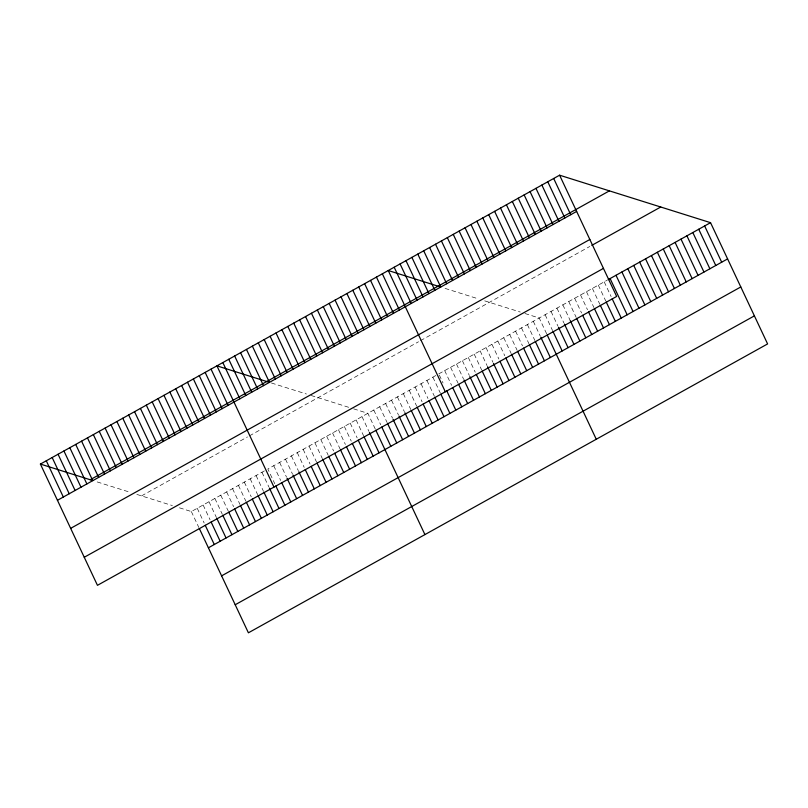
<?xml version="1.0" encoding="UTF-8"?>
<svg xmlns="http://www.w3.org/2000/svg" width="808" height="808" viewBox="0 0 808 808"><rect width="100%" height="100%" fill="white"/><g stroke="black" fill="none" stroke-linecap="round" stroke-linejoin="round"><path stroke-width="0.61" stroke-dasharray="4.04 3.03" d="M141.531 495.89L247.45 436.956M249.409 435.865L418.494 341.784M420.463 340.683L589.83 246.45M179.487 507.828L191.344 511.555L264.903 470.63M435.815 375.528L267.842 468.994L274.771 483.709M438.774 373.892L607.151 280.204M445.067 288.395L477.73 298.667M484.729 300.869L520.231 312.039M524.978 313.524L539.209 318.009L546.673 333.856M271.407 382.992L306.394 394.001M311.06 395.466L348.894 407.363M353.641 408.858L367.872 413.332L375.336 429.189M97.213 481.942L129.876 492.213M136.865 494.415L172.377 505.586M604.192 281.851L611.121 296.566M598.294 285.133L605.748 300.99M592.385 288.416L599.839 304.273M586.477 291.708L593.93 307.555M580.568 294.991L587.487 309.716M574.66 298.283L581.588 312.999M568.751 301.566L576.205 317.423M562.843 304.858L570.297 320.705M556.934 308.141L563.863 322.867M551.026 311.434L557.954 326.149M545.117 314.716L552.571 330.573M533.3 321.291L540.229 336.017M527.392 324.584L534.856 340.431M521.483 327.866L528.947 343.723M515.575 331.159L522.503 345.875M509.666 334.441L517.13 350.298M503.758 337.734L511.222 353.581M497.849 341.016L504.778 355.732M491.941 344.299L498.869 359.025M486.032 347.591L492.961 362.307M480.124 350.874L487.052 365.6M474.215 354.167L481.679 370.014M468.307 357.449L475.235 372.175M462.408 360.742L469.327 375.457M456.5 364.024L463.418 378.75M450.591 367.317L458.045 383.164M444.683 370.599L451.601 385.325M439.299 375.023L443.036 382.952M432.866 377.174L440.32 393.031M426.957 380.467L434.411 396.314M421.049 383.75L427.977 398.475M415.14 387.042L422.069 401.758M409.232 390.325L416.686 406.182M403.323 393.617L410.787 409.464M397.415 396.9L404.343 411.615M391.506 400.182L398.435 414.908M385.598 403.475L392.526 418.191M379.689 406.757L387.153 422.614M373.781 410.05L380.709 424.766M361.994 416.615L368.913 431.331M356.106 419.887L363.57 435.734M350.218 423.16L357.146 437.875M344.339 426.432L351.268 441.148M338.451 429.704L345.38 444.43M332.573 432.977L340.027 448.834M326.685 436.249L333.613 450.975M320.796 439.532L328.26 455.379M314.918 442.804L322.372 458.651M309.03 446.077L316.494 461.934M303.151 449.349L310.07 464.075M297.263 452.621L304.192 467.347M291.375 455.894L298.304 470.62M285.497 459.176L292.425 473.892M279.608 462.449L286.537 477.164M273.73 465.721L280.659 480.437M261.954 472.266L268.882 486.992M256.075 475.538L263.529 491.395M250.187 478.821L257.651 494.668M244.309 482.093L251.238 496.809M238.421 485.366L245.885 501.212M232.542 488.638L239.996 504.495M226.654 491.91L233.583 506.636M220.766 495.183L228.23 511.04M214.888 498.455L222.341 514.312M208.999 501.738L216.463 517.585M203.121 505.01L210.04 519.726M197.233 508.283L204.161 522.998M191.344 511.555L198.808 527.412"/><path stroke-width="1.21" d="M559.59 175.195L616.655 296.445L97.455 585.325L40.4 464.075L559.59 175.195L710.545 222.675L767.6 343.925L248.409 632.805L199.344 528.543M90.213 479.74L609.404 190.86M57.449 500.304L576.649 211.423M70.65 528.361L589.85 239.481M591.799 245.359L660.732 207.01M84.254 557.268L603.445 268.387M608.131 279.659L710.545 222.675M208.403 547.794L727.594 258.913M221.604 575.851L740.795 286.961M235.199 604.758L754.399 315.867M440.411 286.921L388.264 270.518L445.319 391.779M269.074 382.255L216.928 365.852L273.983 487.103M40.4 464.075L92.546 480.477M704.637 225.957L721.685 262.196M698.728 229.25L715.777 265.489M692.82 232.532L709.868 268.771M686.911 235.825L703.96 272.054M681.003 239.107L698.051 275.346M675.094 242.4L692.143 278.629M669.186 245.683L686.234 281.921M663.277 248.975L680.326 285.204M657.369 252.258L674.417 288.496M651.46 255.55L668.509 291.779M645.552 258.833L662.6 295.071M639.643 262.125L656.692 298.354M633.735 265.408L650.783 301.647M627.826 268.7L644.885 304.929M621.918 271.983L638.976 308.222M616.009 275.276L633.068 311.504M610.101 278.558L627.16 314.797M612.191 298.829L621.251 318.079M553.682 178.477L570.741 214.716M606.283 302.121L615.342 321.372M547.774 181.77L564.832 217.998M600.374 305.404L609.434 324.654M541.875 185.052L558.924 221.291M594.466 308.696L603.525 327.947M535.967 188.345L553.015 224.573M588.557 311.979L597.617 331.229M530.058 191.627L547.107 227.866M582.649 315.272L591.709 334.512M524.15 194.91L541.198 231.149M576.74 318.554L585.8 337.805M518.241 198.202L535.29 234.431M570.297 320.705L579.891 341.087M512.333 201.485L529.381 237.724M564.388 323.998L573.983 344.38M506.424 204.778L523.473 241.006M558.48 327.28L568.075 347.662M500.516 208.06L517.564 244.299M553.106 331.704L562.166 350.955M494.607 211.353L511.656 247.581M547.198 334.987L596.264 439.259M488.699 214.635L505.747 250.874M540.764 337.148L550.349 357.53M482.79 217.928L499.839 254.156M535.381 341.562L544.44 360.812M476.882 221.21L493.93 257.449M529.472 344.854L538.532 364.105M470.973 224.503L488.022 260.731M523.564 348.137L532.624 367.387M465.065 227.785L482.113 264.024M517.665 351.43L526.715 370.68M459.156 231.078L476.205 267.307M511.757 354.712L520.807 373.963M453.248 234.36L470.296 270.599M505.848 358.005L514.898 377.255M447.339 237.653L464.388 273.882M499.94 361.287L508.99 380.538M441.431 240.936L458.479 277.174M493.496 363.449L503.091 383.83M435.522 244.228L452.571 280.457M487.588 366.731L497.183 387.113M429.614 247.511L446.662 283.749M482.214 371.155L491.274 390.395M423.705 250.793L440.764 287.032M476.306 374.437L485.366 393.688M417.797 254.086L434.856 290.325M469.862 376.589L479.457 396.97M411.888 257.368L428.947 293.607M463.954 379.881L473.549 400.263M405.98 260.661L423.038 296.889M458.58 384.295L467.64 403.546M400.081 263.943L417.13 300.182M452.672 387.587L461.732 406.838M394.173 267.236L411.221 303.465M446.763 390.87L455.823 410.121M440.855 394.163L449.915 413.413M382.356 273.811L399.404 310.04M434.946 397.445L444.006 416.696M376.447 277.094L393.496 313.332M429.038 400.738L438.098 419.988M370.539 280.386L387.587 316.615M423.129 404.02L432.189 423.271M364.63 283.669L381.679 319.907M417.221 407.313L426.281 426.563M358.722 286.961L375.771 323.19M411.312 410.595L420.372 429.846M352.813 290.244L369.862 326.483M404.879 412.757L414.464 433.139M346.905 293.536L363.954 329.765M398.97 416.039L408.555 436.421M340.996 296.819L358.045 333.058M393.062 419.332L402.647 439.714M335.088 300.111L352.136 336.34M387.678 423.745L396.738 442.996M329.179 303.394L346.228 339.633M381.77 427.038L390.83 446.279M323.271 306.676L340.32 342.915M375.871 430.321L424.927 534.593M317.362 309.969L334.411 346.208M369.448 432.462L379.043 452.844M311.454 313.251L328.502 349.49M364.095 436.865L373.155 456.116M305.545 316.544L322.594 352.773M358.217 440.148L367.276 459.388M299.637 319.827L316.685 356.065M352.328 443.42L361.388 462.671M293.728 323.119L310.777 359.348M346.45 446.693L355.5 465.943M287.82 326.402L304.879 362.641M340.562 449.965L349.622 469.216M281.911 329.694L298.97 365.923M334.674 453.238L343.733 472.488M276.003 332.977L293.062 369.216M328.795 456.51L337.855 475.761M270.094 336.269L287.153 372.498M322.907 459.782L331.967 479.033M264.186 339.552L281.245 375.791M317.029 463.065L326.079 482.315M258.287 342.844L275.336 379.073M311.141 466.337L320.2 485.588M252.379 346.127L269.428 382.366M305.252 469.61L314.312 488.86M246.47 349.42L263.519 385.648M298.839 471.751L308.434 492.133M240.562 352.702L257.611 388.941M292.951 475.023L302.546 495.405M234.653 355.995L251.702 392.223M287.072 478.296L296.657 498.677M228.745 359.277L245.794 395.516M281.719 482.709L290.779 501.95M222.836 362.56L239.885 398.799M275.831 485.982L284.891 505.232M269.418 488.123L279.012 508.505M211.04 369.125L228.088 405.364M264.065 492.526L273.124 511.777M205.161 372.397L222.21 408.636M258.186 495.799L267.236 515.049M199.273 375.669L216.322 411.908M252.298 499.071L261.358 518.322M193.385 378.952L210.444 415.181M246.41 502.344L255.469 521.594M187.507 382.224L204.555 418.453M240.531 505.626L249.591 524.877M181.618 385.497L198.667 421.726M234.643 508.899L243.703 528.149M175.74 388.769L192.789 425.008M228.765 512.171L237.825 531.422M169.852 392.042L186.901 428.28M222.877 515.443L231.936 534.694M163.963 395.314L181.022 431.553M216.988 518.716L226.048 537.966M158.085 398.596L175.134 434.825M211.11 521.988L220.17 541.239M152.197 401.869L169.246 438.098M205.222 525.271L214.282 544.511M146.319 405.141L163.368 441.37M140.43 408.414L157.479 444.653M134.552 411.686L151.601 447.925M128.664 414.959L145.713 451.197M122.776 418.231L139.834 454.47M116.897 421.513L133.946 457.742M111.009 424.786L128.058 461.014M105.131 428.058L122.18 464.297M99.243 431.331L116.291 467.569M93.354 434.603L110.413 470.842M87.476 437.875L104.525 474.114M81.588 441.158L98.637 477.387M75.71 444.43L92.758 480.659M69.821 447.703L86.87 483.931M63.933 450.975L80.992 487.214M58.055 454.248L75.104 490.486M52.166 457.52L69.215 493.759M46.288 460.802L63.337 497.031"/></g></svg>
